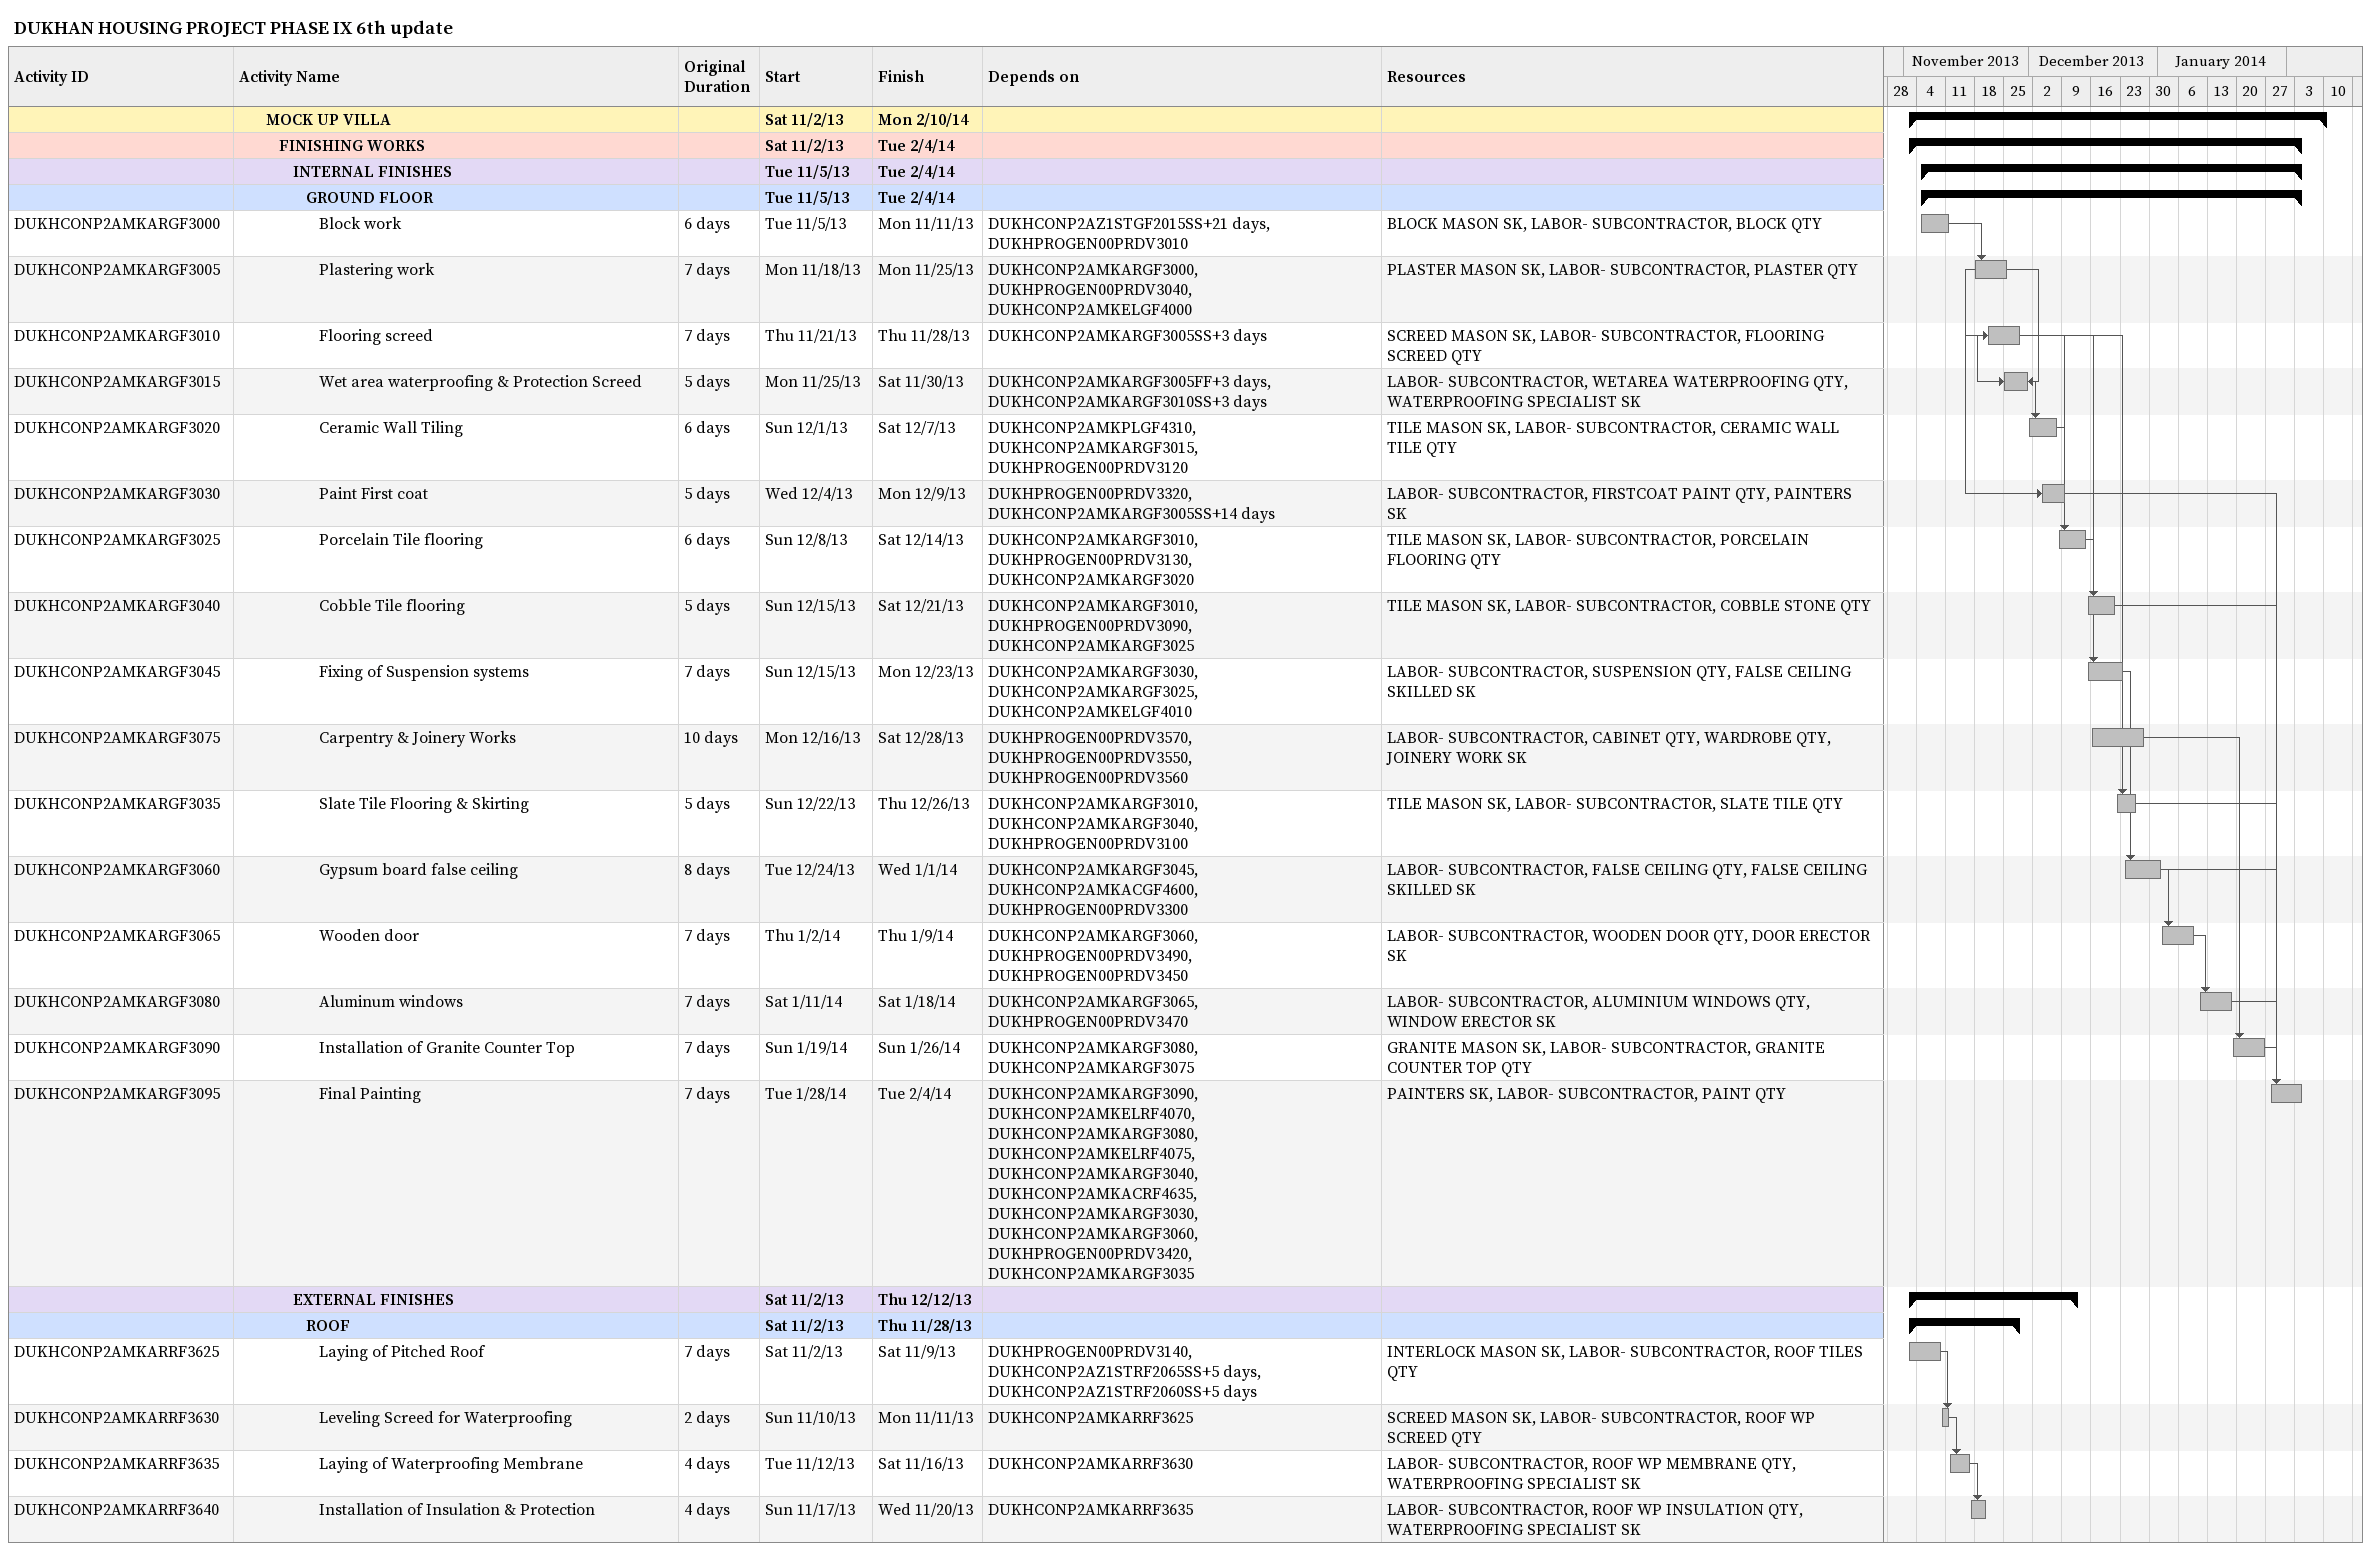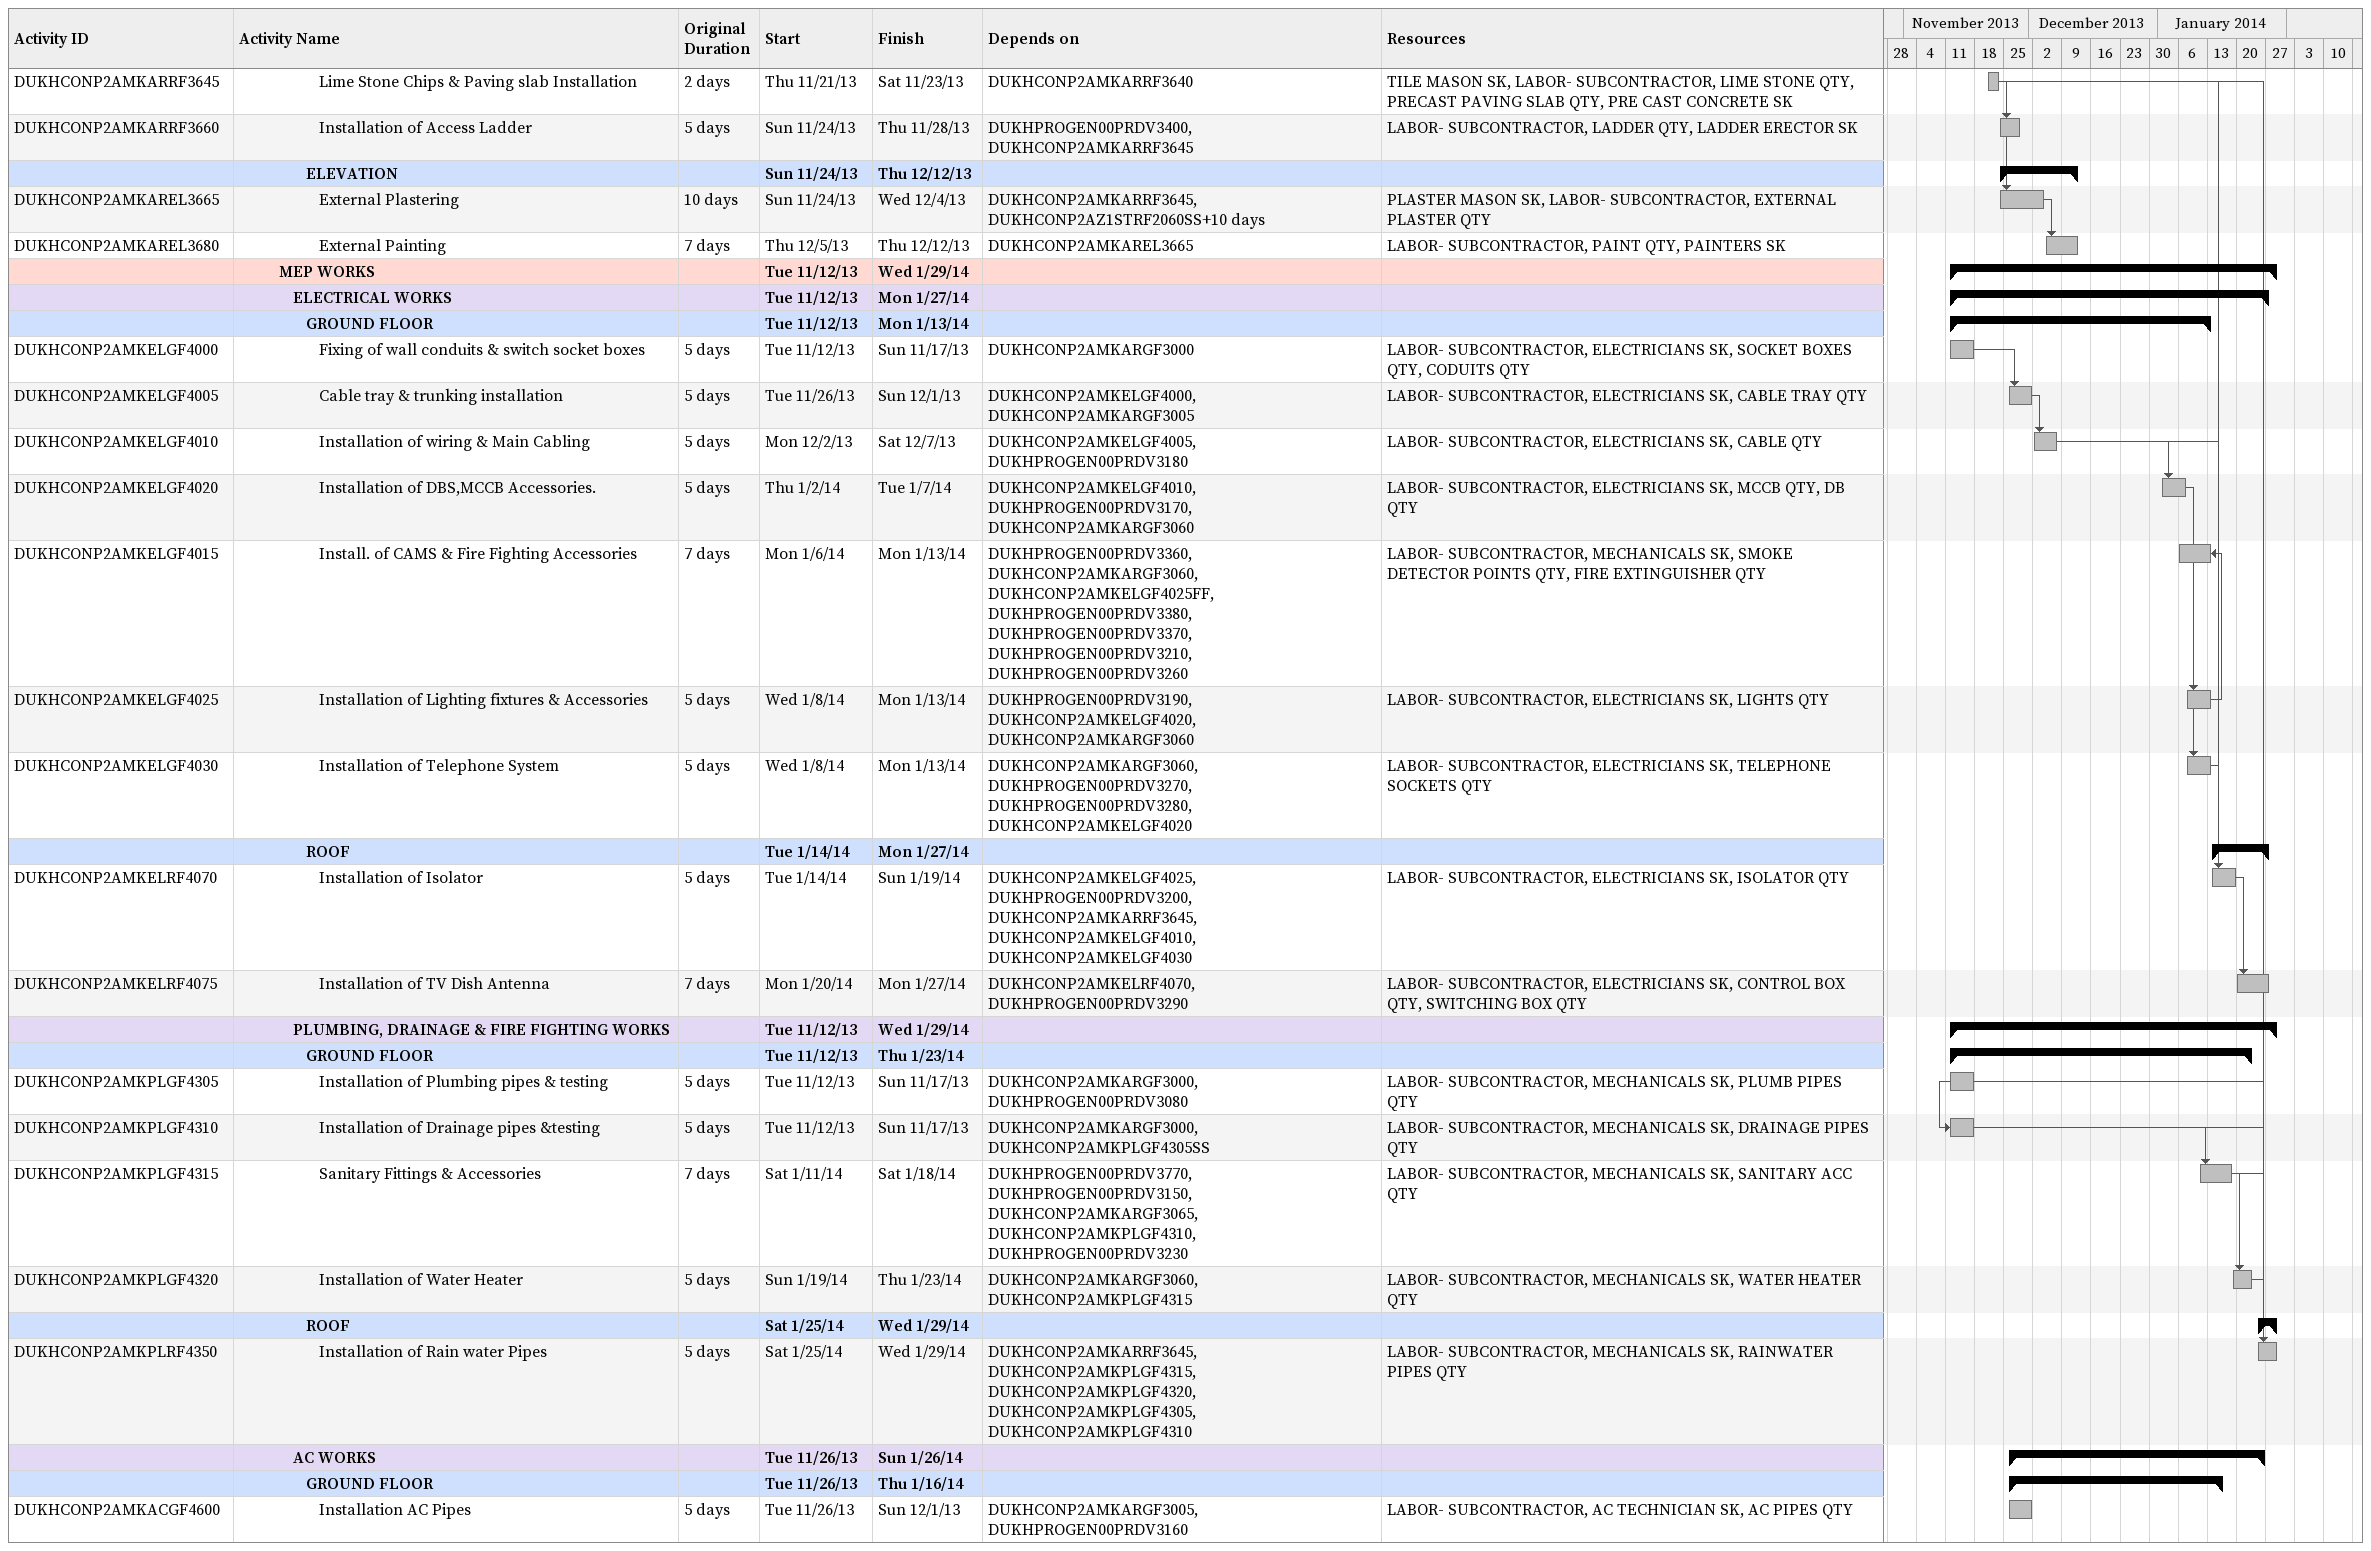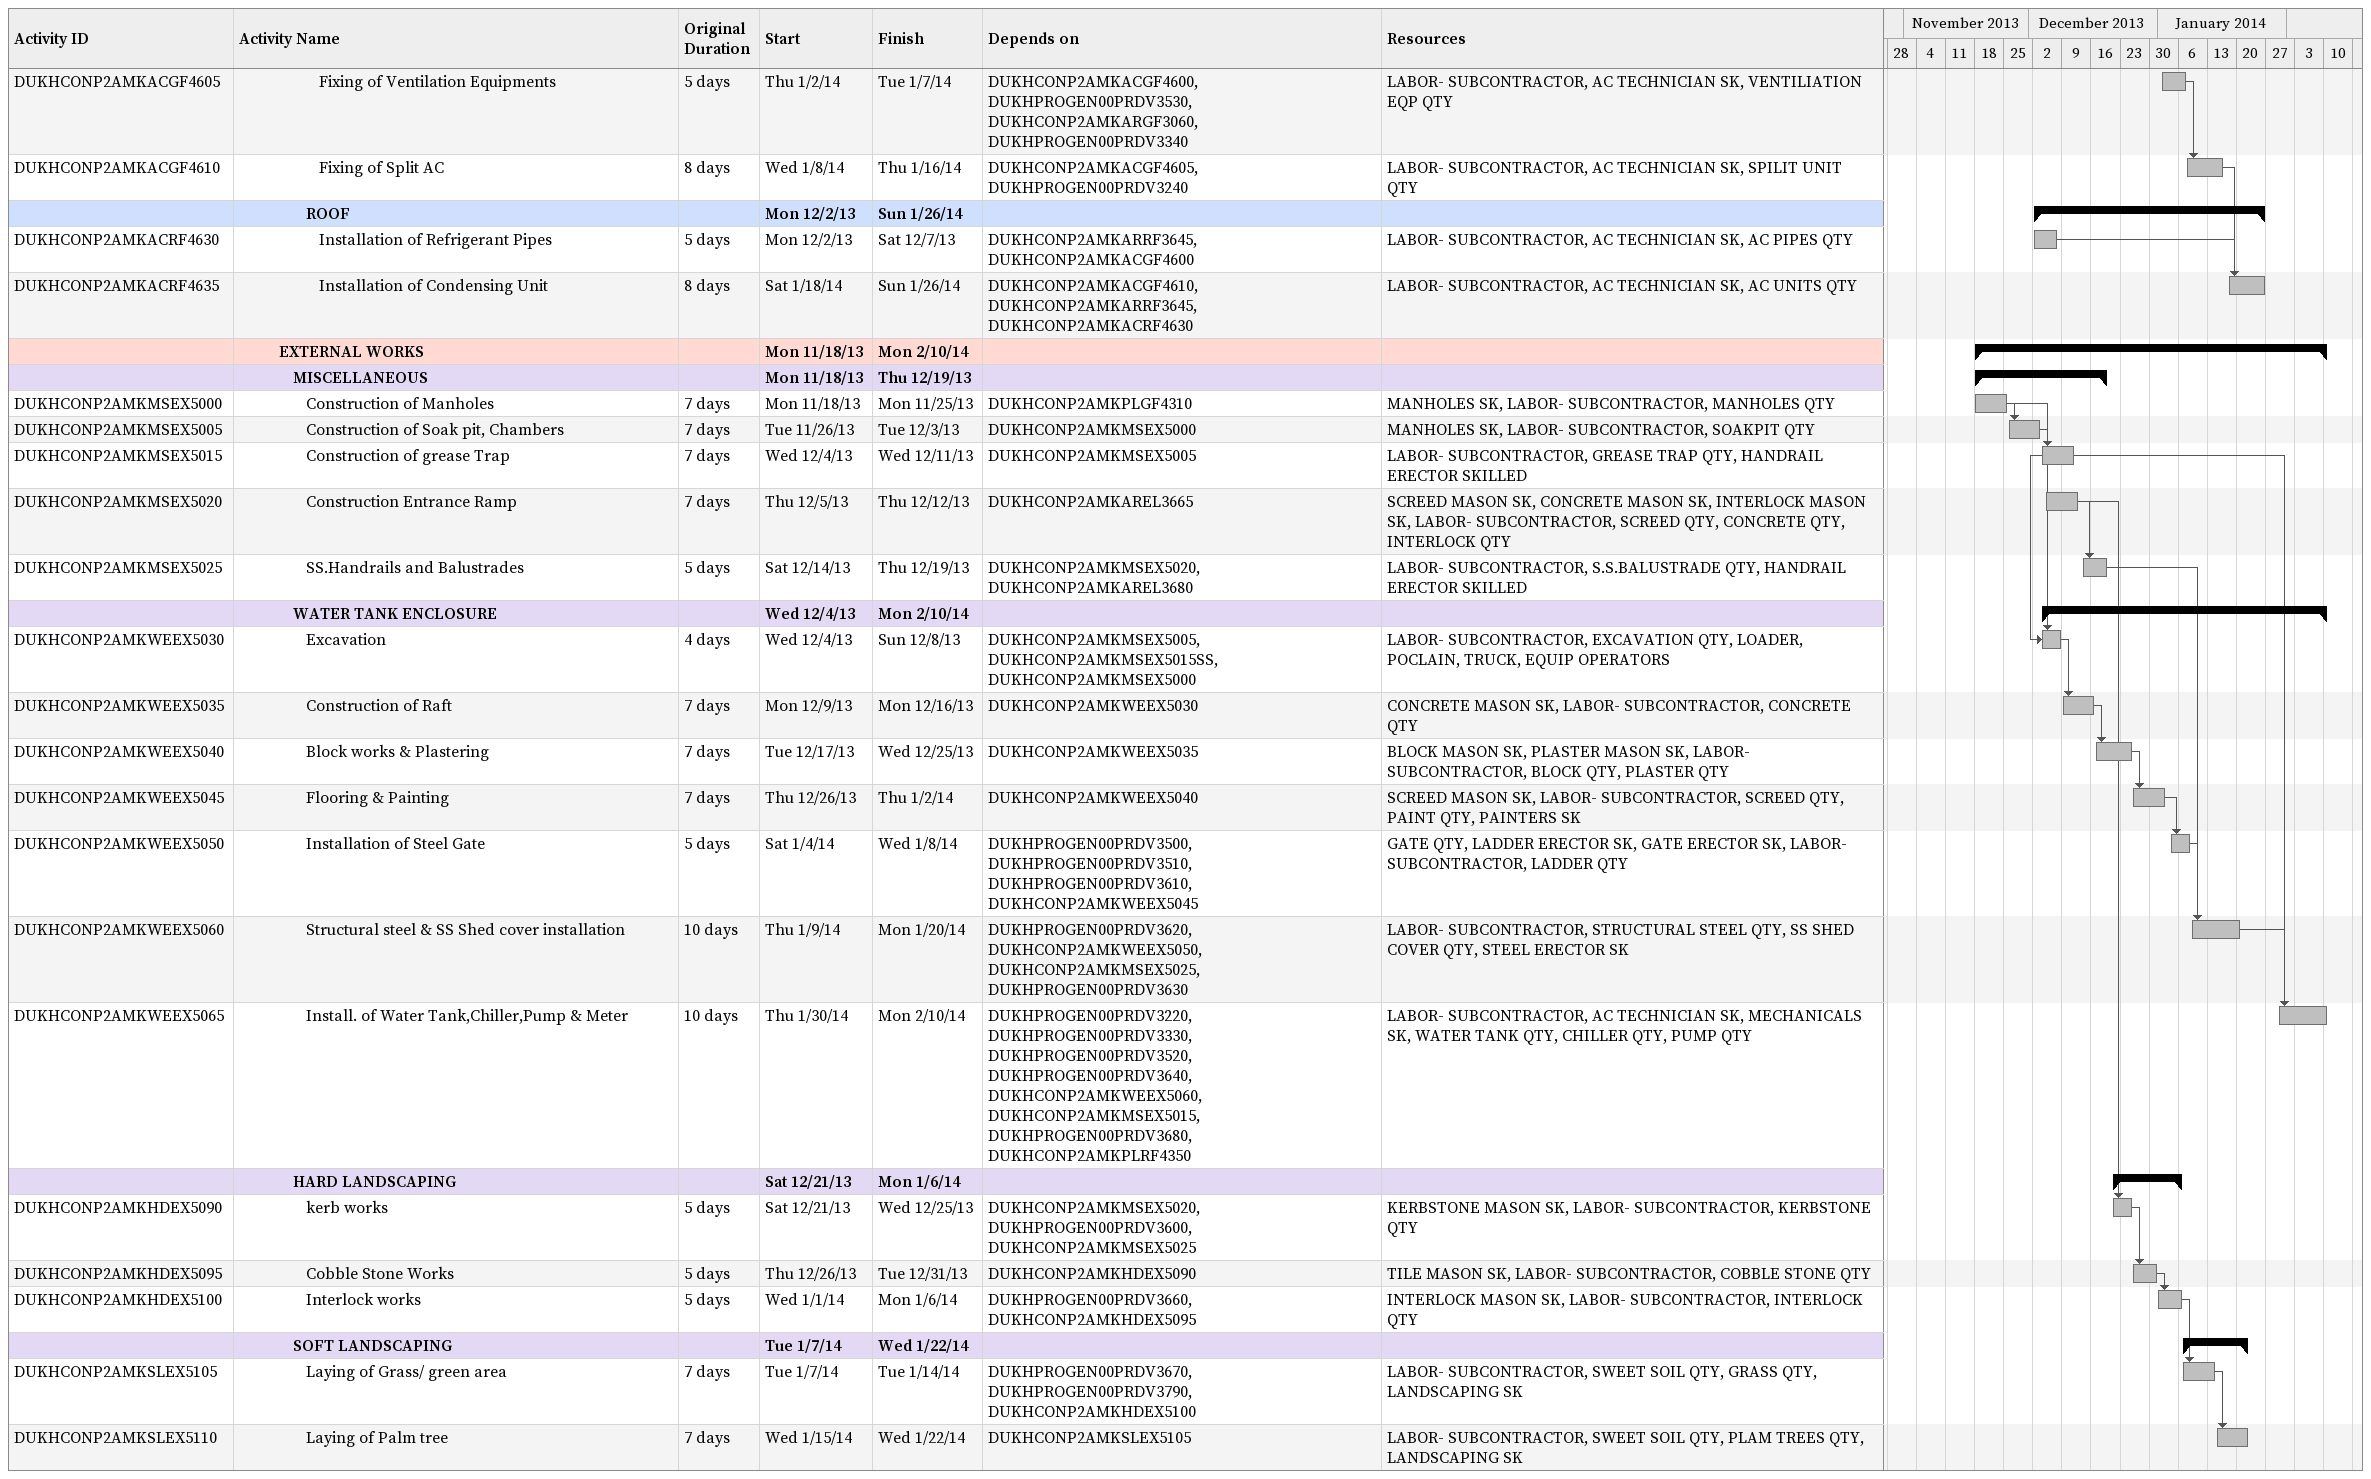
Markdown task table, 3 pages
DUKHAN HOUSING PROJECT PHASE IX 6th update

| ID | Level | Task | Original duration | Start | Finish | Predecessors | Resources |
|---|---|---|---|---|---|---|---|
|  | 3 | **MOCK UP VILLA** |  | 2013-11-02 | 2014-02-10 |  |  |
|  | 4 | **FINISHING WORKS** |  | 2013-11-02 | 2014-02-04 |  |  |
|  | 5 | **INTERNAL FINISHES** |  | 2013-11-05 | 2014-02-04 |  |  |
|  | 6 | **GROUND FLOOR** |  | 2013-11-05 | 2014-02-04 |  |  |
| DUKHCONP2AMKARGF3000 | 7 | Block work | 6d | 2013-11-05 | 2013-11-11 | DUKHCONP2AZ1STGF2015SS+21d, DUKHPROGEN00PRDV3010 | BLOCK MASON SK, LABOR- SUBCONTRACTOR, BLOCK QTY |
| DUKHCONP2AMKARGF3005 | 7 | Plastering work | 7d | 2013-11-18 | 2013-11-25 | DUKHCONP2AMKARGF3000, DUKHPROGEN00PRDV3040, DUKHCONP2AMKELGF4000 | PLASTER MASON SK, LABOR- SUBCONTRACTOR, PLASTER QTY |
| DUKHCONP2AMKARGF3010 | 7 | Flooring screed | 7d | 2013-11-21 | 2013-11-28 | DUKHCONP2AMKARGF3005SS+3d | SCREED MASON SK, LABOR- SUBCONTRACTOR, FLOORING SCREED QTY |
| DUKHCONP2AMKARGF3015 | 7 | Wet area waterproofing & Protection Screed | 5d | 2013-11-25 | 2013-11-30 | DUKHCONP2AMKARGF3005FF+3d, DUKHCONP2AMKARGF3010SS+3d | LABOR- SUBCONTRACTOR, WETAREA WATERPROOFING QTY, WATERPROOFING SPECIALIST SK |
| DUKHCONP2AMKARGF3020 | 7 | Ceramic Wall Tiling | 6d | 2013-12-01 | 2013-12-07 | DUKHCONP2AMKPLGF4310, DUKHCONP2AMKARGF3015, DUKHPROGEN00PRDV3120 | TILE MASON SK, LABOR- SUBCONTRACTOR, CERAMIC WALL TILE QTY |
| DUKHCONP2AMKARGF3030 | 7 | Paint First coat | 5d | 2013-12-04 | 2013-12-09 | DUKHPROGEN00PRDV3320, DUKHCONP2AMKARGF3005SS+14d | LABOR- SUBCONTRACTOR, FIRSTCOAT PAINT QTY, PAINTERS SK |
| DUKHCONP2AMKARGF3025 | 7 | Porcelain Tile flooring | 6d | 2013-12-08 | 2013-12-14 | DUKHCONP2AMKARGF3010, DUKHPROGEN00PRDV3130, DUKHCONP2AMKARGF3020 | TILE MASON SK, LABOR- SUBCONTRACTOR, PORCELAIN FLOORING QTY |
| DUKHCONP2AMKARGF3040 | 7 | Cobble Tile flooring | 5d | 2013-12-15 | 2013-12-21 | DUKHCONP2AMKARGF3010, DUKHPROGEN00PRDV3090, DUKHCONP2AMKARGF3025 | TILE MASON SK, LABOR- SUBCONTRACTOR, COBBLE STONE QTY |
| DUKHCONP2AMKARGF3045 | 7 | Fixing of Suspension systems | 7d | 2013-12-15 | 2013-12-23 | DUKHCONP2AMKARGF3030, DUKHCONP2AMKARGF3025, DUKHCONP2AMKELGF4010 | LABOR- SUBCONTRACTOR, SUSPENSION QTY, FALSE CEILING SKILLED SK |
| DUKHCONP2AMKARGF3075 | 7 | Carpentry & Joinery Works | 10d | 2013-12-16 | 2013-12-28 | DUKHPROGEN00PRDV3570, DUKHPROGEN00PRDV3550, DUKHPROGEN00PRDV3560 | LABOR- SUBCONTRACTOR, CABINET QTY, WARDROBE QTY, JOINERY WORK SK |
| DUKHCONP2AMKARGF3035 | 7 | Slate Tile Flooring & Skirting | 5d | 2013-12-22 | 2013-12-26 | DUKHCONP2AMKARGF3010, DUKHCONP2AMKARGF3040, DUKHPROGEN00PRDV3100 | TILE MASON SK, LABOR- SUBCONTRACTOR, SLATE TILE QTY |
| DUKHCONP2AMKARGF3060 | 7 | Gypsum board false ceiling | 8d | 2013-12-24 | 2014-01-01 | DUKHCONP2AMKARGF3045, DUKHCONP2AMKACGF4600, DUKHPROGEN00PRDV3300 | LABOR- SUBCONTRACTOR, FALSE CEILING QTY, FALSE CEILING SKILLED SK |
| DUKHCONP2AMKARGF3065 | 7 | Wooden door | 7d | 2014-01-02 | 2014-01-09 | DUKHCONP2AMKARGF3060, DUKHPROGEN00PRDV3490, DUKHPROGEN00PRDV3450 | LABOR- SUBCONTRACTOR, WOODEN DOOR QTY, DOOR ERECTOR SK |
| DUKHCONP2AMKARGF3080 | 7 | Aluminum windows | 7d | 2014-01-11 | 2014-01-18 | DUKHCONP2AMKARGF3065, DUKHPROGEN00PRDV3470 | LABOR- SUBCONTRACTOR, ALUMINIUM WINDOWS QTY, WINDOW ERECTOR SK |
| DUKHCONP2AMKARGF3090 | 7 | Installation of Granite Counter Top | 7d | 2014-01-19 | 2014-01-26 | DUKHCONP2AMKARGF3080, DUKHCONP2AMKARGF3075 | GRANITE MASON SK, LABOR- SUBCONTRACTOR, GRANITE COUNTER TOP QTY |
| DUKHCONP2AMKARGF3095 | 7 | Final Painting | 7d | 2014-01-28 | 2014-02-04 | DUKHCONP2AMKARGF3090, DUKHCONP2AMKELRF4070, DUKHCONP2AMKARGF3080, DUKHCONP2AMKELRF4075, DUKHCONP2AMKARGF3040, DUKHCONP2AMKACRF4635, DUKHCONP2AMKARGF3030, DUKHCONP2AMKARGF3060, DUKHPROGEN00PRDV3420, DUKHCONP2AMKARGF3035 | PAINTERS SK, LABOR- SUBCONTRACTOR, PAINT QTY |
|  | 5 | **EXTERNAL FINISHES** |  | 2013-11-02 | 2013-12-12 |  |  |
|  | 6 | **ROOF** |  | 2013-11-02 | 2013-11-28 |  |  |
| DUKHCONP2AMKARRF3625 | 7 | Laying of Pitched Roof | 7d | 2013-11-02 | 2013-11-09 | DUKHPROGEN00PRDV3140, DUKHCONP2AZ1STRF2065SS+5d, DUKHCONP2AZ1STRF2060SS+5d | INTERLOCK MASON SK, LABOR- SUBCONTRACTOR, ROOF TILES QTY |
| DUKHCONP2AMKARRF3630 | 7 | Leveling Screed for Waterproofing | 2d | 2013-11-10 | 2013-11-11 | DUKHCONP2AMKARRF3625 | SCREED MASON SK, LABOR- SUBCONTRACTOR, ROOF WP SCREED QTY |
| DUKHCONP2AMKARRF3635 | 7 | Laying of Waterproofing Membrane | 4d | 2013-11-12 | 2013-11-16 | DUKHCONP2AMKARRF3630 | LABOR- SUBCONTRACTOR, ROOF WP MEMBRANE QTY, WATERPROOFING SPECIALIST SK |
| DUKHCONP2AMKARRF3640 | 7 | Installation of Insulation & Protection | 4d | 2013-11-17 | 2013-11-20 | DUKHCONP2AMKARRF3635 | LABOR- SUBCONTRACTOR, ROOF WP INSULATION QTY, WATERPROOFING SPECIALIST SK |
| DUKHCONP2AMKARRF3645 | 7 | Lime Stone Chips & Paving slab Installation | 2d | 2013-11-21 | 2013-11-23 | DUKHCONP2AMKARRF3640 | TILE MASON SK, LABOR- SUBCONTRACTOR, LIME STONE QTY, PRECAST PAVING SLAB QTY, PRE CAST CONCRETE SK |
| DUKHCONP2AMKARRF3660 | 7 | Installation of Access Ladder | 5d | 2013-11-24 | 2013-11-28 | DUKHPROGEN00PRDV3400, DUKHCONP2AMKARRF3645 | LABOR- SUBCONTRACTOR, LADDER QTY, LADDER ERECTOR SK |
|  | 6 | **ELEVATION** |  | 2013-11-24 | 2013-12-12 |  |  |
| DUKHCONP2AMKAREL3665 | 7 | External Plastering | 10d | 2013-11-24 | 2013-12-04 | DUKHCONP2AMKARRF3645, DUKHCONP2AZ1STRF2060SS+10d | PLASTER MASON SK, LABOR- SUBCONTRACTOR, EXTERNAL PLASTER QTY |
| DUKHCONP2AMKAREL3680 | 7 | External Painting | 7d | 2013-12-05 | 2013-12-12 | DUKHCONP2AMKAREL3665 | LABOR- SUBCONTRACTOR, PAINT QTY, PAINTERS SK |
|  | 4 | **MEP WORKS** |  | 2013-11-12 | 2014-01-29 |  |  |
|  | 5 | **ELECTRICAL WORKS** |  | 2013-11-12 | 2014-01-27 |  |  |
|  | 6 | **GROUND FLOOR** |  | 2013-11-12 | 2014-01-13 |  |  |
| DUKHCONP2AMKELGF4000 | 7 | Fixing of wall conduits & switch socket boxes | 5d | 2013-11-12 | 2013-11-17 | DUKHCONP2AMKARGF3000 | LABOR- SUBCONTRACTOR, ELECTRICIANS SK, SOCKET BOXES QTY, CODUITS QTY |
| DUKHCONP2AMKELGF4005 | 7 | Cable tray & trunking installation | 5d | 2013-11-26 | 2013-12-01 | DUKHCONP2AMKELGF4000, DUKHCONP2AMKARGF3005 | LABOR- SUBCONTRACTOR, ELECTRICIANS SK, CABLE TRAY QTY |
| DUKHCONP2AMKELGF4010 | 7 | Installation of wiring & Main Cabling | 5d | 2013-12-02 | 2013-12-07 | DUKHCONP2AMKELGF4005, DUKHPROGEN00PRDV3180 | LABOR- SUBCONTRACTOR, ELECTRICIANS SK, CABLE QTY |
| DUKHCONP2AMKELGF4020 | 7 | Installation of DBS,MCCB Accessories. | 5d | 2014-01-02 | 2014-01-07 | DUKHCONP2AMKELGF4010, DUKHPROGEN00PRDV3170, DUKHCONP2AMKARGF3060 | LABOR- SUBCONTRACTOR, ELECTRICIANS SK, MCCB QTY, DB QTY |
| DUKHCONP2AMKELGF4015 | 7 | Install. of CAMS & Fire Fighting Accessories | 7d | 2014-01-06 | 2014-01-13 | DUKHPROGEN00PRDV3360, DUKHCONP2AMKARGF3060, DUKHCONP2AMKELGF4025FF, DUKHPROGEN00PRDV3380, DUKHPROGEN00PRDV3370, DUKHPROGEN00PRDV3210, DUKHPROGEN00PRDV3260 | LABOR- SUBCONTRACTOR, MECHANICALS SK, SMOKE DETECTOR POINTS QTY, FIRE EXTINGUISHER QTY |
| DUKHCONP2AMKELGF4025 | 7 | Installation of Lighting fixtures & Accessories | 5d | 2014-01-08 | 2014-01-13 | DUKHPROGEN00PRDV3190, DUKHCONP2AMKELGF4020, DUKHCONP2AMKARGF3060 | LABOR- SUBCONTRACTOR, ELECTRICIANS SK, LIGHTS QTY |
| DUKHCONP2AMKELGF4030 | 7 | Installation of Telephone System | 5d | 2014-01-08 | 2014-01-13 | DUKHCONP2AMKARGF3060, DUKHPROGEN00PRDV3270, DUKHPROGEN00PRDV3280, DUKHCONP2AMKELGF4020 | LABOR- SUBCONTRACTOR, ELECTRICIANS SK, TELEPHONE SOCKETS QTY |
|  | 6 | **ROOF** |  | 2014-01-14 | 2014-01-27 |  |  |
| DUKHCONP2AMKELRF4070 | 7 | Installation of Isolator | 5d | 2014-01-14 | 2014-01-19 | DUKHCONP2AMKELGF4025, DUKHPROGEN00PRDV3200, DUKHCONP2AMKARRF3645, DUKHCONP2AMKELGF4010, DUKHCONP2AMKELGF4030 | LABOR- SUBCONTRACTOR, ELECTRICIANS SK, ISOLATOR QTY |
| DUKHCONP2AMKELRF4075 | 7 | Installation of TV Dish Antenna | 7d | 2014-01-20 | 2014-01-27 | DUKHCONP2AMKELRF4070, DUKHPROGEN00PRDV3290 | LABOR- SUBCONTRACTOR, ELECTRICIANS SK, CONTROL BOX QTY, SWITCHING BOX QTY |
|  | 5 | **PLUMBING, DRAINAGE & FIRE FIGHTING WORKS** |  | 2013-11-12 | 2014-01-29 |  |  |
|  | 6 | **GROUND FLOOR** |  | 2013-11-12 | 2014-01-23 |  |  |
| DUKHCONP2AMKPLGF4305 | 7 | Installation of Plumbing pipes & testing | 5d | 2013-11-12 | 2013-11-17 | DUKHCONP2AMKARGF3000, DUKHPROGEN00PRDV3080 | LABOR- SUBCONTRACTOR, MECHANICALS SK, PLUMB PIPES QTY |
| DUKHCONP2AMKPLGF4310 | 7 | Installation of Drainage pipes &testing | 5d | 2013-11-12 | 2013-11-17 | DUKHCONP2AMKARGF3000, DUKHCONP2AMKPLGF4305SS | LABOR- SUBCONTRACTOR, MECHANICALS SK, DRAINAGE PIPES QTY |
| DUKHCONP2AMKPLGF4315 | 7 | Sanitary Fittings & Accessories | 7d | 2014-01-11 | 2014-01-18 | DUKHPROGEN00PRDV3770, DUKHPROGEN00PRDV3150, DUKHCONP2AMKARGF3065, DUKHCONP2AMKPLGF4310, DUKHPROGEN00PRDV3230 | LABOR- SUBCONTRACTOR, MECHANICALS SK, SANITARY ACC QTY |
| DUKHCONP2AMKPLGF4320 | 7 | Installation of Water Heater | 5d | 2014-01-19 | 2014-01-23 | DUKHCONP2AMKARGF3060, DUKHCONP2AMKPLGF4315 | LABOR- SUBCONTRACTOR, MECHANICALS SK, WATER HEATER QTY |
|  | 6 | **ROOF** |  | 2014-01-25 | 2014-01-29 |  |  |
| DUKHCONP2AMKPLRF4350 | 7 | Installation of Rain water Pipes | 5d | 2014-01-25 | 2014-01-29 | DUKHCONP2AMKARRF3645, DUKHCONP2AMKPLGF4315, DUKHCONP2AMKPLGF4320, DUKHCONP2AMKPLGF4305, DUKHCONP2AMKPLGF4310 | LABOR- SUBCONTRACTOR, MECHANICALS SK, RAINWATER PIPES QTY |
|  | 5 | **AC WORKS** |  | 2013-11-26 | 2014-01-26 |  |  |
|  | 6 | **GROUND FLOOR** |  | 2013-11-26 | 2014-01-16 |  |  |
| DUKHCONP2AMKACGF4600 | 7 | Installation AC Pipes | 5d | 2013-11-26 | 2013-12-01 | DUKHCONP2AMKARGF3005, DUKHPROGEN00PRDV3160 | LABOR- SUBCONTRACTOR, AC TECHNICIAN SK, AC PIPES QTY |
| DUKHCONP2AMKACGF4605 | 7 | Fixing of Ventilation Equipments | 5d | 2014-01-02 | 2014-01-07 | DUKHCONP2AMKACGF4600, DUKHPROGEN00PRDV3530, DUKHCONP2AMKARGF3060, DUKHPROGEN00PRDV3340 | LABOR- SUBCONTRACTOR, AC TECHNICIAN SK, VENTILIATION EQP QTY |
| DUKHCONP2AMKACGF4610 | 7 | Fixing of Split AC | 8d | 2014-01-08 | 2014-01-16 | DUKHCONP2AMKACGF4605, DUKHPROGEN00PRDV3240 | LABOR- SUBCONTRACTOR, AC TECHNICIAN SK, SPILIT UNIT QTY |
|  | 6 | **ROOF** |  | 2013-12-02 | 2014-01-26 |  |  |
| DUKHCONP2AMKACRF4630 | 7 | Installation of Refrigerant Pipes | 5d | 2013-12-02 | 2013-12-07 | DUKHCONP2AMKARRF3645, DUKHCONP2AMKACGF4600 | LABOR- SUBCONTRACTOR, AC TECHNICIAN SK, AC PIPES QTY |
| DUKHCONP2AMKACRF4635 | 7 | Installation of Condensing Unit | 8d | 2014-01-18 | 2014-01-26 | DUKHCONP2AMKACGF4610, DUKHCONP2AMKARRF3645, DUKHCONP2AMKACRF4630 | LABOR- SUBCONTRACTOR, AC TECHNICIAN SK, AC UNITS QTY |
|  | 4 | **EXTERNAL WORKS** |  | 2013-11-18 | 2014-02-10 |  |  |
|  | 5 | **MISCELLANEOUS** |  | 2013-11-18 | 2013-12-19 |  |  |
| DUKHCONP2AMKMSEX5000 | 6 | Construction of Manholes | 7d | 2013-11-18 | 2013-11-25 | DUKHCONP2AMKPLGF4310 | MANHOLES SK, LABOR- SUBCONTRACTOR, MANHOLES QTY |
| DUKHCONP2AMKMSEX5005 | 6 | Construction of Soak pit, Chambers | 7d | 2013-11-26 | 2013-12-03 | DUKHCONP2AMKMSEX5000 | MANHOLES SK, LABOR- SUBCONTRACTOR, SOAKPIT QTY |
| DUKHCONP2AMKMSEX5015 | 6 | Construction of grease Trap | 7d | 2013-12-04 | 2013-12-11 | DUKHCONP2AMKMSEX5005 | LABOR- SUBCONTRACTOR, GREASE TRAP QTY, HANDRAIL ERECTOR SKILLED |
| DUKHCONP2AMKMSEX5020 | 6 | Construction Entrance Ramp | 7d | 2013-12-05 | 2013-12-12 | DUKHCONP2AMKAREL3665 | SCREED MASON SK, CONCRETE MASON SK, INTERLOCK MASON SK, LABOR- SUBCONTRACTOR, SCREED QTY, CONCRETE QTY, INTERLOCK QTY |
| DUKHCONP2AMKMSEX5025 | 6 | SS.Handrails and Balustrades | 5d | 2013-12-14 | 2013-12-19 | DUKHCONP2AMKMSEX5020, DUKHCONP2AMKAREL3680 | LABOR- SUBCONTRACTOR, S.S.BALUSTRADE QTY, HANDRAIL ERECTOR SKILLED |
|  | 5 | **WATER TANK ENCLOSURE** |  | 2013-12-04 | 2014-02-10 |  |  |
| DUKHCONP2AMKWEEX5030 | 6 | Excavation | 4d | 2013-12-04 | 2013-12-08 | DUKHCONP2AMKMSEX5005, DUKHCONP2AMKMSEX5015SS, DUKHCONP2AMKMSEX5000 | LABOR- SUBCONTRACTOR, EXCAVATION QTY, LOADER, POCLAIN, TRUCK, EQUIP OPERATORS |
| DUKHCONP2AMKWEEX5035 | 6 | Construction of Raft | 7d | 2013-12-09 | 2013-12-16 | DUKHCONP2AMKWEEX5030 | CONCRETE MASON SK, LABOR- SUBCONTRACTOR, CONCRETE QTY |
| DUKHCONP2AMKWEEX5040 | 6 | Block works & Plastering | 7d | 2013-12-17 | 2013-12-25 | DUKHCONP2AMKWEEX5035 | BLOCK MASON SK, PLASTER MASON SK, LABOR- SUBCONTRACTOR, BLOCK QTY, PLASTER QTY |
| DUKHCONP2AMKWEEX5045 | 6 | Flooring & Painting | 7d | 2013-12-26 | 2014-01-02 | DUKHCONP2AMKWEEX5040 | SCREED MASON SK, LABOR- SUBCONTRACTOR, SCREED QTY, PAINT QTY, PAINTERS SK |
| DUKHCONP2AMKWEEX5050 | 6 | Installation of Steel Gate | 5d | 2014-01-04 | 2014-01-08 | DUKHPROGEN00PRDV3500, DUKHPROGEN00PRDV3510, DUKHPROGEN00PRDV3610, DUKHCONP2AMKWEEX5045 | GATE QTY, LADDER ERECTOR SK, GATE ERECTOR SK, LABOR- SUBCONTRACTOR, LADDER QTY |
| DUKHCONP2AMKWEEX5060 | 6 | Structural steel & SS Shed cover installation | 10d | 2014-01-09 | 2014-01-20 | DUKHPROGEN00PRDV3620, DUKHCONP2AMKWEEX5050, DUKHCONP2AMKMSEX5025, DUKHPROGEN00PRDV3630 | LABOR- SUBCONTRACTOR, STRUCTURAL STEEL QTY, SS SHED COVER QTY, STEEL ERECTOR SK |
| DUKHCONP2AMKWEEX5065 | 6 | Install. of Water Tank,Chiller,Pump & Meter | 10d | 2014-01-30 | 2014-02-10 | DUKHPROGEN00PRDV3220, DUKHPROGEN00PRDV3330, DUKHPROGEN00PRDV3520, DUKHPROGEN00PRDV3640, DUKHCONP2AMKWEEX5060, DUKHCONP2AMKMSEX5015, DUKHPROGEN00PRDV3680, DUKHCONP2AMKPLRF4350 | LABOR- SUBCONTRACTOR, AC TECHNICIAN SK, MECHANICALS SK, WATER TANK QTY, CHILLER QTY, PUMP QTY |
|  | 5 | **HARD LANDSCAPING** |  | 2013-12-21 | 2014-01-06 |  |  |
| DUKHCONP2AMKHDEX5090 | 6 | kerb works | 5d | 2013-12-21 | 2013-12-25 | DUKHCONP2AMKMSEX5020, DUKHPROGEN00PRDV3600, DUKHCONP2AMKMSEX5025 | KERBSTONE MASON SK, LABOR- SUBCONTRACTOR, KERBSTONE QTY |
| DUKHCONP2AMKHDEX5095 | 6 | Cobble Stone Works | 5d | 2013-12-26 | 2013-12-31 | DUKHCONP2AMKHDEX5090 | TILE MASON SK, LABOR- SUBCONTRACTOR, COBBLE STONE QTY |
| DUKHCONP2AMKHDEX5100 | 6 | Interlock works | 5d | 2014-01-01 | 2014-01-06 | DUKHPROGEN00PRDV3660, DUKHCONP2AMKHDEX5095 | INTERLOCK MASON SK, LABOR- SUBCONTRACTOR, INTERLOCK QTY |
|  | 5 | **SOFT LANDSCAPING** |  | 2014-01-07 | 2014-01-22 |  |  |
| DUKHCONP2AMKSLEX5105 | 6 | Laying of Grass/ green area | 7d | 2014-01-07 | 2014-01-14 | DUKHPROGEN00PRDV3670, DUKHPROGEN00PRDV3790, DUKHCONP2AMKHDEX5100 | LABOR- SUBCONTRACTOR, SWEET SOIL QTY, GRASS QTY, LANDSCAPING SK |
| DUKHCONP2AMKSLEX5110 | 6 | Laying of Palm tree | 7d | 2014-01-15 | 2014-01-22 | DUKHCONP2AMKSLEX5105 | LABOR- SUBCONTRACTOR, SWEET SOIL QTY, PLAM TREES QTY, LANDSCAPING SK |
